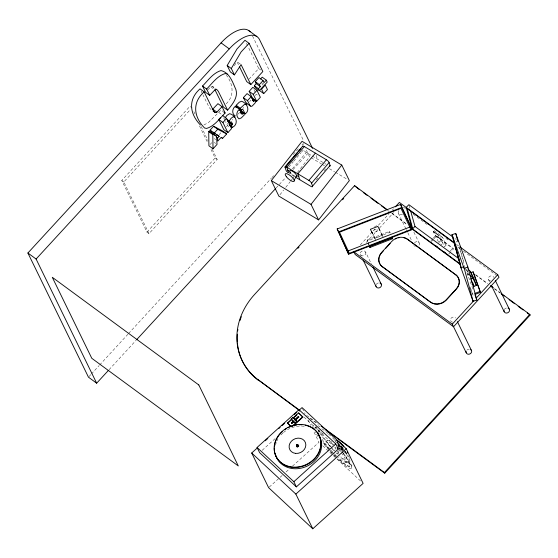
<?xml version="1.0" encoding="UTF-8"?>
<svg xmlns="http://www.w3.org/2000/svg" width="558" height="558" viewBox="0 0 558 558"><rect width="100%" height="100%" fill="white"/><g stroke="black" fill="none" stroke-linecap="round" stroke-linejoin="round"><path stroke-width="0.42" stroke-dasharray="2.79 2.09" d="M351.749 467.995L351.91 464.012A25.745 4.087 48 0 1 339.243 455.921M318.904 429.946L318.764 432.29A20.144 3.195 48 0 1 320.613 432.29M338.148 453.403L338.553 449.274M343.024 449.057L343.156 447.739M232.1 120.082L232.351 119.293M243.079 108.343L243.616 107.359M234.311 65.718L236.09 62.984M279.942 194.777L283.652 190.034M285.773 187.321L290.014 181.901M290.544 181.224L292.134 179.188M292.664 178.511L294.784 175.798M297.435 172.415L309.627 156.826L305.463 148.288M226.192 103.809C234.667 95.934 233.251 83.77 226.402 75.323M249.719 101.549L250.807 100.21M288.786 167.086L293.18 161.918M293.724 161.276L300.86 152.885M301.411 152.243L303.601 149.663A2.86 0.914 40.4 0 0 306.293 152.453L311.441 155.536M292.392 168.802L306.293 152.453M316.288 179.857L317.934 177.918M323.968 170.825L325.614 168.886M212.221 149.293L217.181 159.462L149.007 233.621L146.956 232.114L121.77 180.471L189.943 106.313L191.994 107.82M149.007 233.621L123.82 181.978L190.229 109.738M249.014 79.103L258.745 68.522L247.947 46.398M203.907 125.006L208.762 122.293L221.017 109.996L223.067 111.502M210.059 144.543L211.775 142.674M219.092 134.715L220.842 132.811M226.422 126.743L227.483 125.592L225.578 121.686M255.201 95.439L256.262 94.288L258.312 95.795M146.956 232.114L215.13 157.956L210.931 149.349M89.05 376.531L90.821 374.606M91.407 373.965L99.08 365.623M99.666 364.981L127.984 334.179M128.577 333.538L271.327 178.253M271.92 177.611L273.692 175.686M293.159 154.51L299.646 147.452M302.004 144.885L303.182 143.601L303.95 145.185M109.047 369.724L136.18 340.206M275.987 188.123L285.424 177.856M289.553 173.364L290.739 172.08M293.096 169.513L309.613 151.546M360.322 244.906L374.892 229.059M378.387 225.251L388.877 213.847M392.379 210.038L393.543 208.776M366.25 242.423L393.634 212.626M438.449 241.837L435.268 235.323L436.977 233.467M430.999 240.589L432.771 238.671M433.357 238.029L435.714 235.462L452.929 248.108L453.368 249.014L451.017 251.581M431.446 241.495L433.21 239.57M433.803 238.929L436.154 236.369L435.714 235.462M438.386 236.362L440.506 240.707L438.804 242.563L441.992 244.906M434.131 230.614L439.871 234.834L442.71 237.68L446.247 244.927L444.538 246.782L439.111 235.657M449.985 251.316L452.929 248.108M448.66 254.141L450.425 252.223M207.792 89.845L210.791 86.86L212.514 86.337L216.616 89.35M237.75 114.376L239.996 112.151M456.032 242.137L457.128 241.07M262.176 450.313L275.08 438.679M315.207 427.867L315.416 427.679A25.745 4.087 48 0 1 316.874 427.721M269.263 487.085L282.167 475.451M286.045 471.956L289.267 469.048M292.497 466.139L318.96 442.278L313.324 430.713M374.53 226.625L376.769 225.76M378.994 228.18L379.74 230.28L372.277 233.167L371.53 231.068L377.501 228.759M367.192 240.031L389.575 231.368L390.014 232.274L367.631 240.937L367.192 240.031L367.771 241.67M371.53 231.068L375.067 238.315L382.523 235.427L383.269 237.527M467.123 274.124L468.615 273.553M467.562 275.031L469.055 274.452M469.975 286.958L473.024 295.217L474.516 294.638M327.072 440.639L330.768 440.667A20.144 3.195 48 0 1 331.947 441.873M345.207 462.136L349.05 462.303M312.173 155.975L326.151 164.338M311.099 157.705L321.394 163.871M322.126 164.31L325.07 166.068M329.485 168.711L334.633 171.794M335.372 172.234L346.399 178.832M294.094 176.314L289.839 173.768L290.718 172.736L291.199 174.208L290.097 173.552L289.609 172.073M258.745 68.522L260.788 70.029M240.393 64.121L236.976 61.61L239.229 66.228M262.518 83.079L263.885 84.084M454.882 238.489L456.277 239.515M456.577 244.467L458.669 246.001M403.42 207.074L405.513 208.608M413.185 214.244L427.142 224.497M445.975 238.343L448.067 239.877M457.839 247.054L459.931 248.589M463.419 251.156L496.208 275.247M440.164 235.811L442.71 237.68L441.008 239.535L435.268 235.323M436.154 236.369L453.368 249.014M440.506 240.707L446.247 244.927M391.716 212.989L407.131 224.316M475.821 274.78L487.734 283.541M494.744 288.688L500.352 292.804M387.824 210.54L389.226 211.573M392.03 213.63L407.452 224.965M475.43 274.913L487.35 283.666M494.353 288.821L499.961 292.936M210.791 86.86L214.209 89.371M218.82 112.458L222.914 115.471M227.483 125.592L228.85 126.596M214.335 138.586L215.702 139.591M214.286 142.436L215.653 143.441M215.13 157.956L217.181 159.462M121.77 180.471L123.82 181.978M306.705 415.445L316.512 422.65M309.823 418.151L318.227 424.324M342.619 447.579L341.984 447M304.068 417.189L334.507 445.521M322.747 445.8L360.601 481.031M211.091 109.619L209.348 107.75L202.979 94.888M212.514 86.337L214.174 88.241M341.642 446.637L340.792 445.563M488.452 279.46L489.596 281.811M468.148 272.555L466.251 268.67L468.574 275.206M413.903 232.226L419.246 243.183M398.286 213.205L405.917 228.857M406.301 229.645L407.445 231.989M407.828 232.77L411.644 240.603M379.349 228.906L382.523 235.427M378.603 227.957L382.921 236.801M371.516 231.619L375.102 238.964M365.72 252.3A2.86 2.469 -26 0 1 362.477 255.892A2.86 2.469 -26 0 1 360.991 251.867A2.86 2.469 -26 0 1 365.72 252.3L371.447 264.039M360.405 254.413L361.172 255.976M252.516 36.012L303.224 139.974M246.462 43.343L247.578 45.637M261.883 83.574L262.616 85.074M253.995 89.636L255.501 92.74M227.622 123.248L228.187 124.406M223.667 117.773L225.195 120.905M201.145 91.114L202.617 94.135M193.898 111.733L195.042 114.076M201.152 126.596L208.022 140.686M199.485 125.878L207.883 143.092M302.422 408.372L305.052 413.764M308.058 419.93L310.694 425.322M465.309 268.063L473.017 289.386M470.708 288.681L473.024 295.217M389.575 231.368L390.154 233.007M375.067 238.315L375.813 240.414M368.21 242.57L369.082 245.025M368.057 242.486L368.929 244.934M316.114 155.368L317.321 159.058M460.015 248.91L463.775 262.309M409.133 205.539L410.067 208.887M459.325 246.636L464.716 266.424M275.443 445.256A23.959 20.709 -26 0 1 277.926 439.076M280.995 434.905A23.959 20.709 -26 0 1 282.864 433.043M283.443 432.541A23.959 20.709 -26 0 1 305.784 426.5M343.909 450.132A7.324 1.165 48 0 1 337.318 442.368M342.989 450.285A6.445 1.025 48 0 1 336.823 442.299M337.081 442.194A6.445 1.025 48 0 1 337.625 442.41M345.507 451.31A6.445 1.025 48 0 1 345.283 451.854M347.376 453.731A9.158 1.451 48 0 1 345.13 452.817M342.194 450.194A9.158 1.451 48 0 1 337.555 444.956M335.044 440.932A9.158 1.451 48 0 1 335.358 440.164M346.406 452.315A8.237 1.311 48 0 1 345.409 451.631M342.765 449.274A8.237 1.311 48 0 1 336.753 441.859M346.678 453.159A8.237 1.311 48 0 1 344.307 451.896M343.003 450.745A8.237 1.311 48 0 1 337.499 444.614M335.881 442.089A8.237 1.311 48 0 1 336.153 440.904M343.561 450.313A22.885 3.634 48 0 1 340.903 456.744M338.155 454.184A22.885 3.634 48 0 1 337.018 453.075M335.867 451.917A22.885 3.634 48 0 1 332.959 448.862M331.808 447.6A22.885 3.634 48 0 1 319.134 429.918M321.84 428.774A22.885 3.634 48 0 1 328.069 433.552M328.599 434.026A22.885 3.634 48 0 1 331.961 437.221M332.533 437.793A22.885 3.634 48 0 1 336.021 441.434M336.593 442.062A22.885 3.634 48 0 1 343.079 449.706M341.308 452.824A20.144 3.195 48 0 1 338.036 457.246M336.362 455.705A20.144 3.195 48 0 1 331.04 450.306M330.029 449.197A20.144 3.195 48 0 1 322.189 439.474M321.262 432.631A20.144 3.195 48 0 1 323.71 434.298M338.852 449.664A20.144 3.195 48 0 1 340.373 451.589M337.13 450.843A8.579 1.36 48 0 1 336.906 453.04M331.947 448.576A8.579 1.36 48 0 0 333.97 450.627A25.745 4.087 48 0 1 331.068 447.46M329.987 446.344A8.579 1.36 48 0 1 326.737 440.618A8.579 1.36 48 0 1 332.833 445.5M334.793 447.732A8.579 1.36 48 0 1 336.09 449.364M335.93 447.976A6.005 0.956 48 0 1 334.891 446.965M332.805 444.663A6.005 0.956 48 0 1 330.455 440.694M342.312 451.694A28.611 4.541 48 0 1 351.561 468.274A28.611 4.541 48 0 1 336.174 457.56M335.553 456.946A28.611 4.541 48 0 1 330.476 451.68M329.359 450.459A28.611 4.541 48 0 1 322.963 442.996M318.186 436.705A28.611 4.541 48 0 1 315.033 431.857M313.198 428A28.611 4.541 48 0 1 316.581 426.57M338.183 446.742A28.611 4.541 48 0 1 341.817 451.08M337.332 454.066A25.745 4.087 48 0 1 336.202 452.929M330.503 446.825A25.745 4.087 48 0 1 317.216 428.014M318.109 425.852A25.745 4.087 48 0 1 320.264 426.724M337.911 442.836A25.745 4.087 48 0 1 344.691 450.962M345.214 451.645A25.745 4.087 48 0 1 349.357 457.567M343.01 453.396A25.745 4.087 48 0 1 349.671 466.125A25.745 4.087 48 0 1 338.064 458.683M335.288 456.012A25.745 4.087 48 0 1 334.151 454.875M331.87 452.51A25.745 4.087 48 0 1 330.155 450.655M328.474 448.792A25.745 4.087 48 0 1 322.231 441.287M314.921 429.137A25.745 4.087 48 0 1 316.665 427.909M339.048 448.458A25.745 4.087 48 0 1 342.549 452.796M343.219 453.208A25.745 4.087 48 0 1 349.88 465.937A25.745 4.087 48 0 1 338.281 458.488M337.185 457.462A25.745 4.087 48 0 1 334.368 454.679M333.796 454.107A25.745 4.087 48 0 1 330.364 450.466M328.683 448.597A25.745 4.087 48 0 1 322.44 441.099M338.72 447.635A25.745 4.087 48 0 1 342.758 452.601M294.84 176.105A4.29 1.374 40.4 0 1 290.279 172.115M490.524 280.946A2.86 2.469 -26 0 1 489.045 276.921A2.86 2.469 -26 0 1 493.767 277.354M504.279 309.599A2.86 2.469 -26 0 1 507.348 307.953M402.451 214.126A2.86 2.469 -26 0 1 398.419 213.505A2.86 2.469 -26 0 1 400.086 209.829M414.524 242.758A2.86 2.469 -26 0 1 418.465 242.165A2.86 2.469 -26 0 1 418.66 245.722M415.319 246.629A2.86 2.469 -26 0 1 414.72 246.315M414.245 245.862A2.86 2.469 -26 0 1 413.931 245.297M376.231 284.545A2.86 2.469 -26 0 1 379.3 282.906M452.643 322.147A2.86 2.469 -26 0 1 450.941 318.409A2.86 2.469 -26 0 1 455.579 317.99M466.816 350.215A2.86 2.469 -26 0 1 469.473 349.155M339.669 445.807A2.748 0.439 48 0 0 342.884 449.071A2.748 0.439 48 0 0 341.001 446.191A2.748 0.439 48 0 0 339.669 445.807"/><path stroke-width="0.84" d="M225.055 117.975L226.918 115.38L229.61 113.672C236.264 115.206 239.208 124.253 232.288 127.412L231.437 125.676L232.491 124.246L231.57 121.979L230.852 121.832L230.001 122.725L227.266 120.716M294.24 180.262L296.598 175.435L298.802 176.76M230.001 122.725L229.15 120.988L231.019 118.394L233.132 116.775L234.779 117.229M250.821 84.607L241.077 64.623L234.409 74.898L230.308 71.884L227.19 65.481L236.983 48.985L244.976 40.295L249.07 43.308L262.839 71.536L250.821 84.607L246.727 81.594L239.605 66.995M234.409 74.898L231.284 68.495L241.077 51.999L249.07 43.308M239.333 109.912L243.434 112.925L242.053 114.055L239.48 109.215L235.378 106.201C232.191 108.58 231.654 113.323 234.848 115.869L235.427 115.924M239.48 109.215C236.292 111.593 235.748 116.336 238.95 118.882L241.286 117.947L244.376 114.857L243.434 112.925M245.199 113.909C250.647 110.017 246.81 103.104 241.642 101.242L239.298 102.177L236.208 105.26L237.143 107.185L241.244 110.198L242.632 109.082L245.199 113.909L241.105 110.903L240.066 108.768M271.307 180.611L302.052 141.307L341.775 165.07L349.343 180.597L318.597 219.901L278.881 196.13L271.307 180.611L311.029 204.374L318.597 219.901M311.029 204.374L341.775 165.07M200.448 124.999C189.594 113.895 187.844 99.568 200.043 88.855L204.137 91.868C191.945 102.581 193.696 116.908 204.549 128.005L206.613 128.431C214.544 126.108 219.517 118.645 225.118 113.009L222.035 106.69L217.941 103.676L212.779 109.131L216.881 112.144L222.035 106.69M227.601 110.184C232.219 104.499 238.357 97.455 235.888 89.552C232.665 82.312 229.715 72.596 221.01 70.566C213.107 72.959 208.127 80.38 202.526 86.03L205.609 92.349L209.703 95.362L214.893 89.873L216.616 89.35L218.276 91.247L227.601 110.184L223.507 107.171L214.956 89.775M285.131 166.8L302.694 146.147M288.144 172.715A2.86 0.914 40.4 0 1 286.045 170.309L285.082 167.358L297.7 152.515M298.795 151.225L300.992 148.644M329.604 166.158A2.86 0.914 40.4 0 0 330.078 165.503L329.115 162.552A2.86 0.914 40.4 0 0 326.423 159.762L304.361 146.552L286.805 167.205A2.86 0.914 40.4 0 0 285.082 167.358M315.396 153.157L297.839 173.81L299.765 179.711M288.493 172.366L286.805 167.205L308.867 180.408L326.423 159.762M295.51 177.165L310.799 186.309A2.86 0.914 40.4 0 0 312.522 186.156L311.559 183.205L329.115 162.552M312.522 186.156L330.078 165.503M209.703 95.362L206.62 89.043C212.221 83.393 217.201 75.972 225.111 73.579L227.183 74.012M108.454 370.366L96.66 383.2L88.464 377.173L27.9 253.004L221.08 42.868A34.331 15.729 -53.7 0 1 250.193 31.855M96.66 383.2L36.096 259.031L229.275 48.895A34.331 15.729 -53.7 0 1 259.568 39.695L312.564 148.337M222.523 115.429L226.625 118.442L231.577 128.605L227.873 132.637L223.779 129.623L218.82 119.461L220.41 117.731M208.713 131.604L209.055 131.235L212.465 133.264L216.56 136.271L217.02 144.438L213.016 148.798L208.915 145.784L208.713 131.604L212.814 134.618L213.016 148.798M219.161 136.333L209.954 130.258L213.616 126.268L222.593 130.907L226.694 133.92L222.607 138.363L221.094 137.456L217.746 141.097L217.564 138.077L219.161 136.333L216.434 134.325M266.285 80.171L267.226 82.103L259.4 90.619L258.459 88.694L260.342 86.643L256.241 83.63L255.25 81.608L258.961 77.576L263.055 80.589L264.046 82.612L266.285 80.171L262.19 77.164L260.509 78.992M254.832 100.231L255.669 101.947L254.908 103.223L252.216 106.013L251.023 106.445L246.155 103.049L243.365 97.636L247.068 93.611L251.17 96.618L253.262 100.852L253.974 101.117L254.832 100.231L251.414 97.727M249.154 91.345L252.858 87.313L256.959 90.326L260.356 97.301L256.652 101.333L252.558 98.32L249.154 91.345L253.248 94.351L256.652 101.333M259.4 90.619L255.299 87.606L254.357 85.681L256.241 83.63M227.873 132.637L222.921 122.474L226.625 118.442M212.814 134.618L213.149 134.248L216.56 136.271M214.056 133.264L217.718 129.282L226.694 133.92M260.342 86.643L259.351 84.621L263.055 80.589M214 134.485L215.067 133.32L212.877 132.009M241.244 110.198L240.303 108.273L244.376 104.499L246.224 104.604M250.256 106.062L247.466 100.649L251.17 96.618M253.248 94.351L256.959 90.326M263.739 93.618L267.449 89.587L265.252 85.088L261.549 89.12L263.739 93.618L259.644 90.605M136.773 339.564L275.401 188.764M387.51 209.899L354.567 185.695L254.664 294.366A68.662 59.343 -26 0 0 258.396 379.949L298.621 409.921M297.881 248.345L299.053 247.068M342.542 199.764L343.721 198.488M395.287 206.872L399.368 202.435L454.24 242.695M381.672 252.376L391.73 241.426A11.446 9.891 -26 0 1 407.507 239.215L455.767 274.808A11.446 9.891 -26 0 1 456.388 289.072L446.33 300.016A11.446 9.891 -26 0 1 430.553 302.234L382.293 266.64A11.446 9.891 -26 0 1 381.672 252.376L381.777 252.586A11.446 9.891 -26 0 0 379.503 256.199M381.777 252.586L383.451 250.758M385.69 248.324L390.161 243.462M296.772 446.546L298.167 445.026M382.293 266.64L430.455 302.024A11.446 9.891 -26 0 0 446.226 299.806L456.284 288.863A11.446 9.891 -26 0 0 455.663 274.599M466.23 352.754L452.28 324.156L473.84 300.699M476.176 298.167L497.736 274.71L460.064 247.027M529.786 314.433L530.1 315.082L384.741 473.198L384.427 472.549L529.786 314.433L501.049 293.32M407.033 208.427L454.372 243.211L460.176 263.927L412.836 229.143L407.166 208.294M460.343 264.471L412.264 229.143L414.999 226.471L410.542 210.561M257.078 447.46L299.004 409.656L335.79 443.896L338.315 449.064L296.382 486.876L259.596 452.636L257.078 447.46L293.857 481.7L296.382 486.876M298.823 410.507L302.045 407.598L346.211 448.709L363.125 483.381L312.78 528.782L268.614 487.671L251.7 452.998L257.51 447.76M265.259 440.771L267.84 438.449M278.812 428.551L280.102 427.386M282.041 425.642L284.622 423.313M294.303 414.587L296.884 412.257M291.185 419.037L292.922 417.475L296.8 421.081L297.072 421.646L295.335 423.215L291.185 419.037L295.335 423.215M291.116 426.64L287.412 423.02L291.757 419.093M292.999 417.977L298.593 412.934L302.889 417.112L293.571 425.51M287.565 423.341L291.297 419.979M293.159 418.298L296.884 414.936M293.78 421.688L291.883 423.396L291.464 422.999L293.278 421.13M295.175 419.421L298.335 416.568L298.76 416.965L295.677 419.979M291.464 422.999L293.355 421.29M294.617 420.153L298.335 416.568M291.883 423.396L293.703 421.527M295.601 419.811L298.76 416.965M295.063 422.643L296.8 421.081M292.169 426.312L302.729 416.784M293.857 481.7L335.79 443.896M312.78 528.782L295.866 494.102L346.211 448.709M337.22 228.961L400.637 204.423L410.988 226.625L412.041 229.673L348.617 254.218L337.22 228.961L348.617 254.218M338.274 232.016L401.697 207.471L412.041 229.673M339.459 232.198L401.014 208.371L410.855 229.498L349.301 253.318L339.404 232.044M347.564 251.163L410.988 226.625M392.33 238.81L391.89 237.903L369.508 246.566L369.947 247.473L392.33 238.81L391.751 237.178M470.854 272.681L473.093 271.816L480.487 292.329L475.263 294.352M470.464 279.091L472.863 278.163L476.392 285.403L473.993 286.331L471.168 280.534M474.823 293.445L480.047 291.422L480.487 292.329M451.938 234.723L455.733 233.439L467.883 267.059L476.867 300.044L473.079 301.327L460.929 267.707L451.938 234.723L464.089 268.342L467.883 267.059M452.552 235.957L461.278 267.973M460.929 267.707L463.963 266.682M464.116 267.945L473.079 301.327M213.142 111.126L215.186 112.632L216.881 112.144M246.155 103.049L246.929 103.432M287.768 170.155L289.979 171.473M209.954 130.258L211.412 131.13M248.638 30.495L256.84 36.521M221.08 42.868L229.275 48.895M255.25 81.608L259.351 84.621M227.19 65.481L231.284 68.495M254.357 85.681L258.459 88.694M452.796 236.955L408.895 204.702L406.168 207.374L412.264 229.143M439.111 235.657L433.378 231.437L434.131 232.993M252.607 100.112L253.974 101.117M252.258 100.21L253.625 101.214M243.365 97.636L247.466 100.649M414.999 226.471L458.892 258.731M490.538 285.598L493.342 287.656M359.087 189.427L354.567 185.695M363.293 192.517L367.499 195.607M371 198.188L378.01 203.335M381.519 205.909L386.422 209.515M435.672 245.68L437.737 247.194M443.938 251.749L445.312 252.76M490.852 286.247L492.254 287.272M501.363 293.968L504.167 296.026M509.077 299.632L514.678 303.754M518.187 306.328L523.09 309.934M527.296 313.024L530.1 315.082M236.208 105.26L240.303 108.273M240.442 112.381L242.493 113.888M240.686 113.051L242.053 114.055M202.526 86.03L206.62 89.043M403.894 237.743A11.446 9.891 -26 0 1 407.612 239.424L455.767 274.808M223.751 112.005L225.118 113.009M227.106 119.482L229.15 120.988M232.491 124.246L228.389 121.232L228.18 121.707L232.274 124.72M229.394 124.169L231.437 125.676M229.554 125.411L232.288 127.412M218.82 119.461L222.921 122.474M213.616 126.268L217.718 129.282M221.24 137.359L222.607 138.363M209.055 131.235L213.149 134.248M216.197 137.073L217.564 138.077M452.28 324.156L353.911 251.874L355.174 254.462L453.542 326.744L498.998 277.298L497.736 274.71M258.396 379.949L299.709 410.304M321.415 426.249L384.427 472.549M325.23 429.472L384.741 473.198M27.9 253.004L36.096 259.031M337.046 447.886L338.315 449.064M302.889 417.112L298.593 412.934M298.411 416.735L298.837 417.126M297.072 421.646L292.922 417.475M291.381 422.838L291.806 423.236M287.412 423.02L290.955 426.319M251.7 452.998L295.866 494.102M467.855 268.823L470.54 271.627L474.077 278.867L476.392 285.403M469.634 274.794L472.863 278.163L470.54 271.627M215.186 112.632L213.449 110.756L204.137 91.868M495.295 280.479L509.419 309.439M491.507 285.724L504.104 311.545M457.414 321.687L471.538 350.64M378.603 227.957L377.843 226.402L370.386 229.289L371.14 230.845M372.974 267.17L381.372 284.392M363.077 259.889L376.057 286.498M235.378 106.201L236.076 107.631M299.004 409.656L299.73 411.134M475.088 295.119L476.867 300.044M473.093 271.816L480.047 291.422M472.549 282.25L473.993 286.331M369.368 245.841L369.947 247.473M400.637 204.423L401.697 207.471M455.733 233.439L457.978 241.684M315.214 430.253A23.959 20.709 -26 0 1 305.568 465.239A23.959 20.709 -26 0 1 274.285 447.948M274.397 446.365A23.959 20.709 -26 0 1 275.247 442.375M275.512 441.594A23.959 20.709 -26 0 1 282.229 431.752M284.657 429.806A23.959 20.709 -26 0 1 286.631 428.53M287.991 427.777A23.959 20.709 -26 0 1 293.083 425.754M294.582 425.37A23.959 20.709 -26 0 1 296.877 424.959M299.165 424.75A23.959 20.709 -26 0 1 301.766 424.771M305.149 425.203A23.959 20.709 -26 0 1 314.628 429.737M298.53 445.5A1.074 0.928 -26 0 1 298.411 446.665M297.686 447.042A1.074 0.928 -26 0 1 297.086 445.354M317.453 433.252A23.959 20.709 -26 0 1 307.423 465.965A23.959 20.709 -26 0 1 275.352 453.94M337.192 440.932A7.324 1.165 48 0 1 343.609 446.658M336.614 440.241A8.237 1.311 48 0 1 343.833 446.686M347.383 451.903A8.237 1.311 48 0 1 347.432 452.454M308.867 180.408A2.86 0.914 40.4 0 1 311.559 183.205M302.638 146.712A2.86 0.914 40.4 0 1 304.361 146.552M289.902 170.971A4.29 1.374 40.4 0 1 294.31 172.534A4.29 1.374 40.4 0 1 296.138 176.419M258.71 380.598A68.662 59.343 -26 0 1 237.478 343.714M237.338 342.138A68.662 59.343 -26 0 1 237.338 334.179M237.659 330.978A68.662 59.343 -26 0 1 237.882 329.373M239.947 320.606A68.662 59.343 -26 0 1 241.328 316.686M382.397 266.85A11.446 9.891 -26 0 1 379.084 257.51M395.357 238.943A11.446 9.891 -26 0 1 396.724 238.329M398.14 237.868A11.446 9.891 -26 0 1 399.591 237.575M508.038 308.107A2.86 2.469 -26 0 1 509.342 311.183A2.86 2.469 -26 0 1 505.939 313.003A2.86 2.469 -26 0 1 504.034 310.248M379.984 283.052A2.86 2.469 -26 0 1 380.228 287.412A2.86 2.469 -26 0 1 375.925 285.863M470.757 349.622A2.86 2.469 -26 0 1 469.738 354.023A2.86 2.469 -26 0 1 466.153 351.449M296.696 444.775L297.337 444.761L296.696 444.775M298.251 446.337L298.042 446.519A1.074 0.928 -26 0 1 296.444 446.002A1.074 0.928 -26 0 1 297.805 444.838A1.074 0.928 -26 0 1 298.251 446.337M198.801 384.95L52.278 277.291L91.784 358.292L238.308 465.951L198.801 384.95M289.979 466.662A23.959 20.709 -26 0 0 320.404 439.23A23.959 20.709 -26 0 0 282.076 431.432A23.959 20.709 -26 0 0 289.979 466.662M295.628 453.396A8.579 7.414 -26 0 0 305.47 442.696A8.579 7.414 -26 0 0 291.325 441.266A8.579 7.414 -26 0 0 295.628 453.396M286.394 176.767A5.796 1.855 40.4 0 0 294.129 181.399A5.796 1.855 40.4 0 0 288.793 174.598A5.796 1.855 40.4 0 0 286.394 176.767"/></g></svg>
